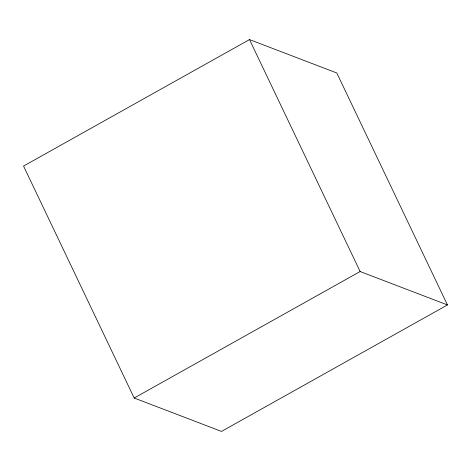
<?xml version="1.0" encoding="UTF-8"?>
<svg xmlns="http://www.w3.org/2000/svg" width="471" height="471" viewBox="0 0 471 471"><rect width="100%" height="100%" fill="white"/><g stroke="black" fill="none" stroke-linecap="round" stroke-linejoin="round"><path stroke-width="0.71" d="M249.5 39.576L23.55 166.063L134.188 398.013L221.5 431.424L447.45 304.937L336.812 72.987L249.5 39.576L360.132 271.526L447.45 304.937M134.188 398.013L360.132 271.526"/></g></svg>
